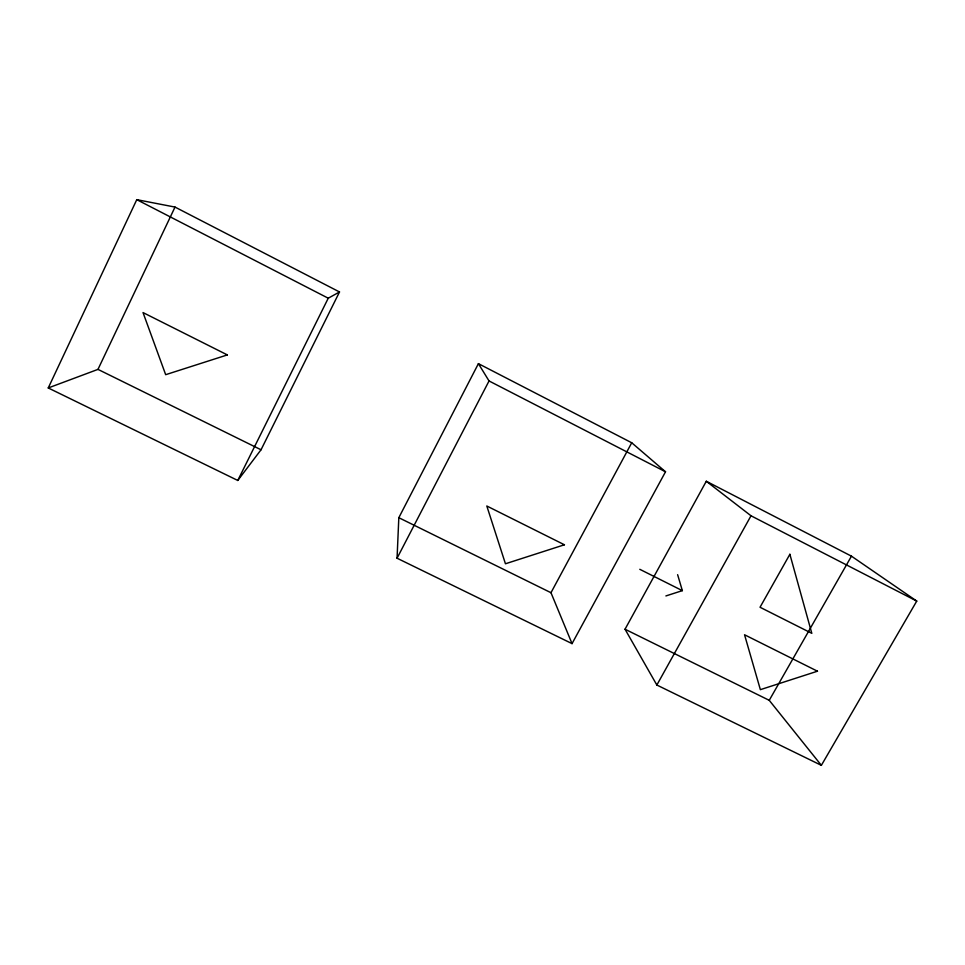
<?xml version="1.0" encoding="UTF-8"?>
<svg xmlns="http://www.w3.org/2000/svg" width="965" height="965" viewBox="0 0 965 965"><rect width="100%" height="100%" fill="white"/><g stroke="black" fill="none" stroke-linecap="round" stroke-linejoin="round"><path stroke-width="1.45" d="M397.061 558.216L398.822 517.698L478.411 363.648L631.725 442.766L665.524 471.788L572.04 643.631L397.061 558.216L489.038 380.958L478.411 363.648M48.25 387.954L136.777 199.659L175.015 207.077L339.511 291.961L261.033 449.774L237.776 480.461L48.25 387.954L97.972 369.378L175.015 207.077M237.776 480.461L328.245 298.209L339.511 291.961M572.04 643.631L550.979 592.715L631.725 442.766M625.03 629.228L706.296 481.258L851.456 556.166L916.75 601.086L821.36 765.341L656.851 685.029L625.03 629.228L769.238 700.325L821.36 765.341M656.851 685.029L751.011 515.78L706.296 481.258M769.238 700.325L851.456 556.166M665.886 595.948L682.351 590.64L677.623 574.682M97.972 369.378L261.033 449.774M398.822 517.698L550.979 592.715M639.783 569.302L682.351 590.64M136.777 199.659L328.245 298.209M489.038 380.958L665.524 471.788M751.011 515.78L916.75 601.086M789.877 554.284L760.034 607.25L811.818 633.342L789.877 554.284M564.428 544.779L505.443 563.777L486.806 505.998L564.428 544.779M817.476 671.206L760.372 689.661L744.546 634.765L817.476 671.206M227.342 354.915L165.678 374.685L143.025 312.576L227.342 354.915"/></g></svg>
